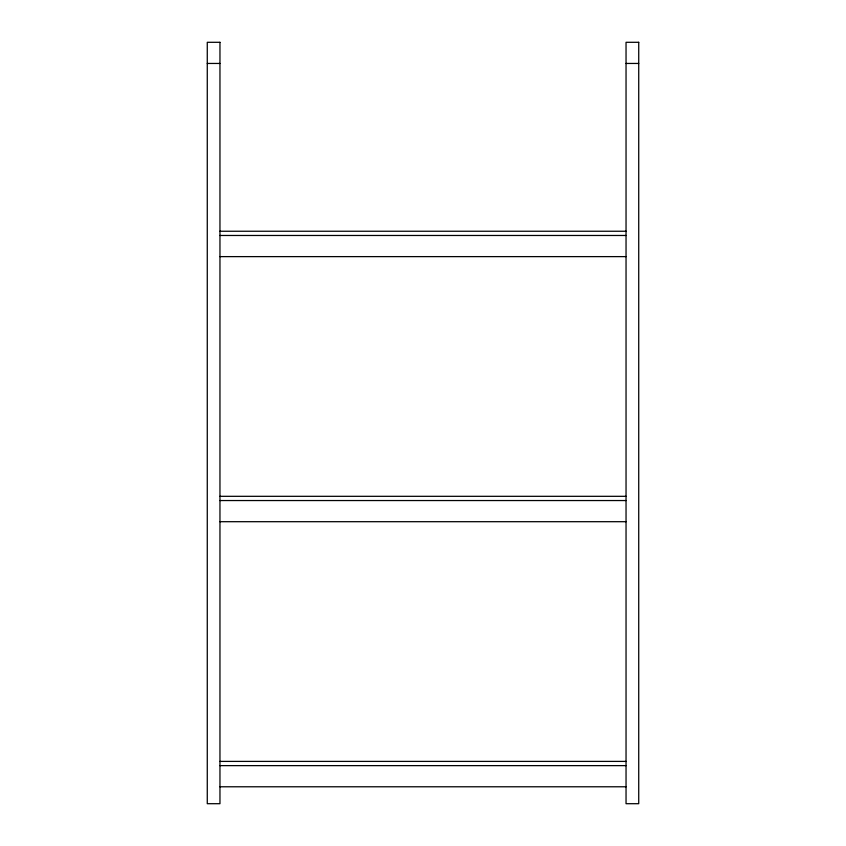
<?xml version="1.0" encoding="UTF-8"?>
<svg xmlns="http://www.w3.org/2000/svg" width="846" height="846" viewBox="0 0 846 846"><rect width="100%" height="100%" fill="white"/><g stroke="black" fill="none" stroke-linecap="round" stroke-linejoin="round"><path stroke-width="1.27" d="M207.27 63.45L219.96 63.45M626.04 63.45L638.73 63.45M219.96 231.244L626.04 231.244M219.96 235.474L626.04 235.474M219.96 256.624L626.04 256.624M219.96 496.316L626.04 496.316M219.96 500.546L626.04 500.546M219.96 521.696L626.04 521.696M219.96 761.4L626.04 761.4M219.96 765.63L626.04 765.63M219.96 786.78L626.04 786.78M219.96 42.3L207.27 42.3L207.27 803.7L219.96 803.7L219.96 42.3M638.73 42.3L626.04 42.3L626.04 803.7L638.73 803.7L638.73 42.3"/></g></svg>
